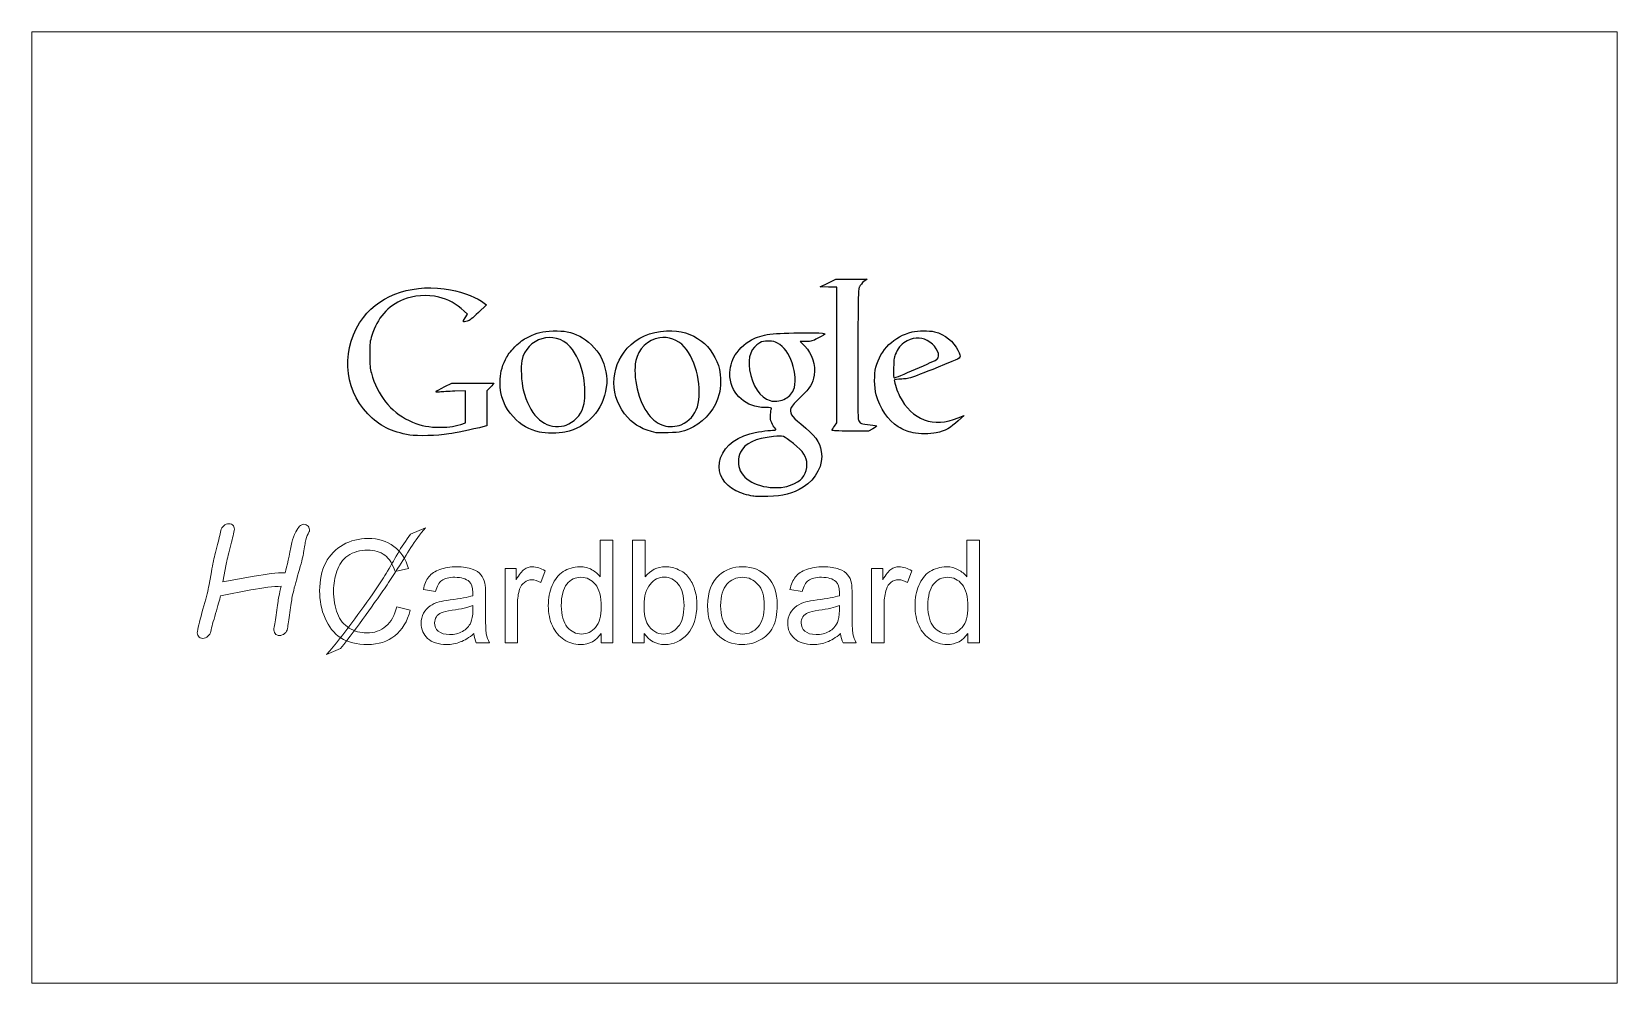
# Model space of a CAD drawing. Header units: millimetres. Extents: x 0 to 100, y 0 to 60.
import ezdxf

# ---------------------------------------------------------------- set-up
doc = ezdxf.new("R2010")
doc.units = ezdxf.units.MM
doc.layers.add('Engrave1', color=7, linetype='CONTINUOUS')
for name, color, linetype, lineweight in [('Engrave2', 7, 'CONTINUOUS', 0), ('Engrave3', 7, 'CONTINUOUS', 0), ('Guide', 2, 'CONTINUOUS', 0)]:
    doc.layers.add(name, color=color, linetype=linetype, lineweight=lineweight)

msp = doc.modelspace()

# ---------------------------------------------------------------- linework, layer by layer
at = {"layer": 'Engrave1', "color": 7}
for points in [[(50.63, 35.13), (50.78, 35.33), (50.78, 39.62), (50.78, 43.9), (50.25, 43.9), (49.72, 43.91), (50.22, 44.15), (50.72, 44.39), (51.7, 44.39), (52.69, 44.4), (52.49, 44.25)], [(27.33, 41.95), (27.48, 42.2), (27.27, 42.39)], [(28.54, 42.89), (28.68, 42.78), (28.17, 42.29)], [(48.84, 40.47), (48.47, 40.47), (48.75, 40.18)], [(55.74, 38.72), (55.74, 38.72)], [(26.05, 37.62), (26.49, 37.85), (27.82, 37.85)], [(27.06, 35.24), (27.35, 35.33), (27.35, 36.35), (27.35, 37.36), (26.68, 37.33)], [(28.93, 37.59), (28.7, 37.36), (28.7, 36.25), (28.7, 35.14), (28.6, 35.12)], [(47.44, 36.82), (47.44, 36.82)], [(33.87, 35.27), (33.87, 35.27)], [(40.96, 35.22), (40.96, 35.22)], [(58.42, 35.65), (58.8, 35.81), (58.42, 35.46)], [(23.85, 34.57), (23.85, 34.57)], [(32.02, 34.75), (32.02, 34.75)], [(39.38, 34.71), (39.38, 34.71)], [(50.47, 34.87), (50.47, 34.87)], [(53.04, 34.97), (52.78, 34.82), (51.62, 34.82)], [(55.59, 34.71), (55.59, 34.71)], [(47.49, 31.3), (47.49, 31.3)], [(45.48, 30.72), (45.48, 30.72)]]:
    msp.add_lwpolyline(points, dxfattribs=at)
for points in [[(20.92, 41.99), (22.06, 43.48), (24.19, 44.15), (26.42, 43.72)], [(52.49, 44.25), (52.38, 44.17), (52.26, 44.02), (52.21, 43.92)], [(23.45, 43.12), (22.44, 42.69), (21.79, 41.95), (21.45, 40.84)], [(25.67, 43.27), (24.98, 43.43), (24.03, 43.37), (23.45, 43.12)], [(27.27, 42.39), (26.8, 42.82), (26.24, 43.13), (25.67, 43.27)], [(26.42, 43.72), (27.25, 43.56), (28.15, 43.21), (28.54, 42.89)], [(52.21, 43.92), (52.12, 43.75), (52.12, 43.64), (52.1, 39.72)], [(28.17, 42.29), (27.79, 41.93), (27.6, 41.78), (27.47, 41.74)], [(21.2, 35.9), (19.63, 37.53), (19.51, 40.14), (20.92, 41.99)], [(27.47, 41.74), (27.18, 41.65), (27.16, 41.68), (27.33, 41.95)], [(33.96, 40.14), (32.97, 41.22), (31.21, 40.7), (30.91, 39.25)], [(31.32, 40.75), (31.9, 41.04), (32.18, 41.11), (32.88, 41.13)], [(32.88, 41.13), (33.58, 41.16), (34.01, 41.07), (34.57, 40.8)], [(37.56, 40.04), (38.19, 40.73), (39, 41.09), (40.04, 41.13)], [(40.04, 41.13), (40.94, 41.17), (41.6, 40.98), (42.24, 40.49)], [(45.39, 40.57), (46.09, 40.93), (46.69, 41.01), (48.77, 41.01)], [(48.77, 41.01), (50.3, 41.01), (50.24, 41.03), (49.58, 40.67)], [(53.24, 38.84), (53.53, 39.96), (54.39, 40.79), (55.53, 41.07)], [(55.53, 41.07), (55.9, 41.16), (56.6, 41.17), (56.94, 41.08)], [(56.94, 41.08), (57.59, 40.91), (58.16, 40.46), (58.41, 39.92)], [(21.45, 40.84), (21.33, 40.47), (21.32, 40.39), (21.32, 39.63)], [(29.89, 39.34), (30.04, 39.65), (30.16, 39.8), (30.48, 40.13)], [(30.48, 40.13), (30.83, 40.47), (30.96, 40.57), (31.32, 40.75)], [(34.82, 38.18), (34.68, 38.96), (34.35, 39.71), (33.96, 40.14)], [(34.57, 40.8), (35, 40.59), (35.65, 39.96), (35.87, 39.54)], [(37.59, 35.67), (36.44, 36.9), (36.43, 38.8), (37.56, 40.04)], [(39.61, 40.7), (38.84, 40.56), (38.26, 40), (38.1, 39.26)], [(41.15, 40.14), (40.76, 40.57), (40.14, 40.8), (39.61, 40.7)], [(41.98, 36.34), (42.32, 37.45), (41.92, 39.28), (41.15, 40.14)], [(42.24, 40.49), (42.75, 40.11), (43.22, 39.37), (43.38, 38.71)], [(44.29, 39.47), (44.48, 39.86), (44.97, 40.35), (45.39, 40.57)], [(45.93, 40.39), (45.38, 40.1), (45.14, 39.48), (45.27, 38.67)], [(46.47, 40.49), (46.19, 40.49), (46.07, 40.47), (45.93, 40.39)], [(47.04, 40.37), (46.86, 40.47), (46.78, 40.49), (46.47, 40.49)], [(47.96, 39.13), (47.76, 39.69), (47.44, 40.13), (47.04, 40.37)], [(48.75, 40.18), (49.23, 39.67), (49.45, 39), (49.34, 38.34)], [(49.58, 40.67), (49.23, 40.48), (49.19, 40.47), (48.84, 40.47)], [(55.22, 40.51), (54.89, 40.35), (54.7, 40.15), (54.51, 39.75)], [(56.65, 40.43), (56.2, 40.74), (55.74, 40.77), (55.22, 40.51)], [(57.11, 39.35), (57.34, 39.55), (57.09, 40.14), (56.65, 40.43)], [(21.32, 39.63), (21.33, 38.95), (21.34, 38.76), (21.42, 38.47)], [(29.54, 37.87), (29.54, 38.47), (29.62, 38.8), (29.89, 39.34)], [(30.91, 39.25), (30.83, 38.87), (30.88, 37.91), (31, 37.42)], [(35.87, 39.54), (36.19, 38.92), (36.33, 38.21), (36.24, 37.58)], [(38.1, 39.26), (37.89, 38.27), (38.28, 36.63), (38.9, 35.87)], [(44.03, 38.24), (43.99, 38.58), (44.1, 39.09), (44.29, 39.47)], [(48.05, 37.41), (48.22, 37.81), (48.18, 38.47), (47.96, 39.13)], [(52.1, 39.72), (52.09, 36.86), (52.1, 35.65), (52.14, 35.53)], [(54.51, 39.75), (54.38, 39.47), (54.37, 39.42), (54.36, 38.81)], [(58.03, 39.2), (55.46, 38.15), (55.4, 38.13), (54.88, 38.1)], [(55.74, 38.72), (56.44, 39.02), (57.06, 39.31), (57.11, 39.35)], [(58.41, 39.92), (58.64, 39.43), (58.65, 39.45), (58.03, 39.2)], [(21.42, 38.47), (21.8, 37.09), (22.63, 36.05), (23.8, 35.48)], [(34.84, 36.56), (34.92, 36.93), (34.91, 37.7), (34.82, 38.18)], [(43.38, 38.71), (43.47, 38.35), (43.46, 37.53), (43.36, 37.17)], [(46.26, 36.3), (45.04, 36.32), (44.16, 37.08), (44.03, 38.24)], [(45.27, 38.67), (45.42, 37.69), (45.95, 36.91), (46.58, 36.74)], [(49.34, 38.34), (49.25, 37.79), (49.12, 37.57), (48.5, 36.97)], [(53.26, 37.1), (53.14, 37.58), (53.13, 38.42), (53.24, 38.84)], [(54.36, 38.81), (54.35, 38.29), (54.35, 38.17), (54.4, 38.17)], [(54.4, 38.17), (54.44, 38.17), (55.04, 38.42), (55.74, 38.72)], [(54.88, 38.1), (54.59, 38.08), (54.4, 38.05), (54.4, 38.02)], [(54.4, 38.02), (54.4, 37.89), (54.6, 37.3), (54.74, 37.02)], [(25.72, 37.28), (25.37, 37.25), (25.38, 37.26), (26.05, 37.62)], [(26.68, 37.33), (26.32, 37.32), (25.88, 37.29), (25.72, 37.28)], [(27.82, 37.85), (28.55, 37.85), (29.15, 37.84), (29.15, 37.83)], [(29.15, 37.83), (29.15, 37.82), (29.05, 37.71), (28.93, 37.59)], [(30.38, 35.71), (29.82, 36.31), (29.54, 37.02), (29.54, 37.87)], [(31, 37.42), (31.39, 35.88), (32.19, 35.06), (33.23, 35.11)], [(36.24, 37.58), (36.05, 36.14), (35.05, 35.05), (33.63, 34.75)], [(43.36, 37.17), (43.12, 36.25), (42.53, 35.5), (41.73, 35.09)], [(47.44, 36.82), (47.7, 36.92), (47.95, 37.18), (48.05, 37.41)], [(54.65, 35.09), (54.01, 35.5), (53.48, 36.26), (53.26, 37.1)], [(54.74, 37.02), (55.5, 35.52), (56.89, 35), (58.42, 35.65)], [(33.87, 35.27), (34.38, 35.52), (34.72, 35.97), (34.84, 36.56)], [(40.96, 35.22), (41.48, 35.45), (41.82, 35.83), (41.98, 36.34)], [(46.65, 36.23), (46.67, 36.29), (46.62, 36.3), (46.26, 36.3)], [(46.58, 36.74), (46.83, 36.66), (47.16, 36.69), (47.44, 36.82)], [(46.59, 35.86), (46.61, 36.02), (46.63, 36.19), (46.65, 36.23)], [(47.9, 36.3), (47.77, 35.96), (47.88, 35.78), (48.51, 35.27)], [(48.5, 36.97), (48.19, 36.67), (47.92, 36.37), (47.9, 36.3)], [(23.85, 34.57), (22.68, 34.76), (21.93, 35.14), (21.2, 35.9)], [(23.8, 35.48), (24.39, 35.19), (24.81, 35.09), (25.55, 35.06)], [(25.55, 35.06), (26.21, 35.04), (26.58, 35.08), (27.06, 35.24)], [(28.6, 35.12), (27.6, 34.88), (26.76, 34.71), (26.31, 34.64)], [(32.02, 34.75), (31.38, 34.89), (30.85, 35.2), (30.38, 35.71)], [(33.23, 35.11), (33.51, 35.13), (33.65, 35.16), (33.87, 35.27)], [(39.38, 34.71), (38.54, 34.91), (38.06, 35.17), (37.59, 35.67)], [(38.9, 35.87), (39.21, 35.48), (39.49, 35.28), (39.87, 35.16)], [(39.87, 35.16), (40.14, 35.07), (40.68, 35.1), (40.96, 35.22)], [(41.73, 35.09), (41.14, 34.78), (40.92, 34.73), (40.15, 34.71)], [(46.67, 35.33), (46.59, 35.52), (46.58, 35.62), (46.59, 35.86)], [(46.86, 35.02), (46.81, 35.07), (46.73, 35.2), (46.67, 35.33)], [(46.73, 34.87), (46.96, 34.87), (46.99, 34.9), (46.86, 35.02)], [(48.51, 35.27), (49.41, 34.54), (49.7, 34.16), (49.8, 33.53)], [(50.47, 34.87), (50.47, 34.9), (50.54, 35.01), (50.63, 35.13)], [(52.14, 35.53), (52.2, 35.31), (52.34, 35.25), (52.89, 35.21)], [(52.89, 35.21), (53.12, 35.19), (53.31, 35.16), (53.31, 35.14)], [(53.31, 35.14), (53.31, 35.13), (53.19, 35.05), (53.04, 34.97)], [(55.59, 34.71), (55.21, 34.79), (54.99, 34.88), (54.65, 35.09)], [(58.42, 35.46), (57.99, 35.04), (57.58, 34.82), (57.05, 34.71)], [(26.31, 34.64), (25.58, 34.52), (24.33, 34.49), (23.85, 34.57)], [(33.63, 34.75), (33.26, 34.67), (32.39, 34.67), (32.02, 34.75)], [(40.15, 34.71), (39.78, 34.7), (39.43, 34.7), (39.38, 34.71)], [(43.37, 32.83), (43.51, 33.68), (44.22, 34.35), (45.29, 34.64)], [(46.79, 34.47), (45.63, 34.36), (44.98, 34.05), (44.7, 33.48)], [(45.29, 34.64), (45.68, 34.75), (46.43, 34.87), (46.73, 34.87)], [(48.04, 34.03), (47.38, 34.55), (47.42, 34.53), (46.79, 34.47)], [(48.89, 32.72), (48.88, 33.2), (48.67, 33.53), (48.04, 34.03)], [(51.62, 34.82), (50.84, 34.82), (50.47, 34.84), (50.47, 34.87)], [(57.05, 34.71), (56.64, 34.63), (55.97, 34.63), (55.59, 34.71)], [(44.7, 33.48), (44.53, 33.13), (44.52, 32.65), (44.69, 32.32)], [(49.8, 33.53), (49.94, 32.69), (49.48, 31.8), (48.65, 31.28)], [(44.41, 31.06), (43.66, 31.43), (43.25, 32.13), (43.37, 32.83)], [(44.69, 32.32), (45.06, 31.54), (46.25, 31.11), (47.49, 31.3)], [(48.11, 31.51), (48.64, 31.77), (48.89, 32.15), (48.89, 32.72)], [(45.48, 30.72), (45.16, 30.76), (44.7, 30.91), (44.41, 31.06)], [(48.65, 31.28), (47.99, 30.87), (47.39, 30.72), (46.43, 30.69)], [(47.49, 31.3), (47.65, 31.33), (47.93, 31.42), (48.11, 31.51)], [(46.43, 30.69), (46.05, 30.68), (45.63, 30.69), (45.48, 30.72)]]:
    msp.add_open_spline(points, degree=3, dxfattribs=at)
at = {"layer": 'Engrave2', "color": 7}
for points in [[(23.89, 28.31), (24.83, 28.71), (24.83, 28.71)], [(35.86, 25.62), (35.86, 27.94), (36.65, 27.94), (36.65, 21.47), (35.91, 21.47)], [(38.63, 21.47), (37.89, 21.47), (37.89, 27.94), (38.69, 27.94), (38.69, 25.63)], [(58.98, 25.62), (58.98, 27.94), (59.77, 27.94), (59.77, 21.47), (59.03, 21.47)], [(23.76, 26.16), (22.92, 25.96)], [(29.85, 21.47), (29.85, 26.15), (30.56, 26.15), (30.56, 25.44)], [(32.39, 26), (32.12, 25.27)], [(52.97, 21.47), (52.97, 26.15), (53.68, 26.15), (53.68, 25.44)], [(55.51, 26), (55.24, 25.27)], [(25.47, 24.71), (24.7, 24.82)], [(28.62, 24.49), (28.62, 23.43)], [(48.6, 24.71), (47.82, 24.82)], [(51.74, 24.49), (51.74, 23.43)], [(23.02, 23.74), (23.87, 23.52)], [(27.82, 23.53), (27.82, 23.82)], [(30.64, 23.92), (30.64, 21.47), (29.85, 21.47)], [(50.94, 23.53), (50.94, 23.82)], [(53.76, 23.92), (53.76, 21.47), (52.97, 21.47)], [(35.91, 21.47), (35.91, 22.06)], [(38.63, 22.06), (38.63, 21.47)], [(59.03, 21.47), (59.03, 22.06)], [(19.47, 21.11), (18.59, 20.73), (18.59, 20.73)], [(28.87, 21.47), (28.04, 21.47)], [(52, 21.47), (51.17, 21.47)]]:
    msp.add_lwpolyline(points, dxfattribs=at)
for points in [[(19.64, 27.65), (20.11, 27.91), (20.64, 28.05), (21.21, 28.05)], [(21.21, 28.05), (21.85, 28.05), (22.4, 27.88), (22.84, 27.55)], [(22.35, 25.83), (22.86, 26.66), (23.28, 27.54), (23.89, 28.31)], [(24.83, 28.71), (24.15, 27.94), (23.65, 27.03), (23.1, 26.17)], [(18.54, 26.51), (18.8, 27.01), (19.16, 27.39), (19.64, 27.65)], [(21.19, 27.31), (20.69, 27.31), (20.28, 27.19), (19.94, 26.96)], [(22.27, 26.99), (21.98, 27.21), (21.62, 27.31), (21.19, 27.31)], [(22.84, 27.55), (23.28, 27.22), (23.59, 26.76), (23.76, 26.16)], [(18.16, 24.75), (18.16, 25.42), (18.28, 26.01), (18.54, 26.51)], [(19.94, 26.96), (19.61, 26.72), (19.38, 26.4), (19.24, 25.99)], [(22.92, 25.96), (22.77, 26.43), (22.55, 26.78), (22.27, 26.99)], [(23.1, 26.17), (22.87, 25.82), (22.64, 25.48), (22.42, 25.13)], [(25.04, 25.62), (25.21, 25.83), (25.44, 25.98), (25.74, 26.09)], [(25.74, 26.09), (26.05, 26.2), (26.4, 26.26), (26.81, 26.26)], [(26.81, 26.26), (27.21, 26.26), (27.53, 26.21), (27.78, 26.12)], [(27.78, 26.12), (28.03, 26.02), (28.22, 25.91), (28.33, 25.76)], [(30.56, 25.44), (30.74, 25.78), (30.91, 25.99), (31.06, 26.1)], [(31.06, 26.1), (31.22, 26.21), (31.39, 26.26), (31.57, 26.26)], [(31.57, 26.26), (31.84, 26.26), (32.11, 26.17), (32.39, 26)], [(33.52, 25.96), (33.83, 26.16), (34.18, 26.26), (34.56, 26.26)], [(34.56, 26.26), (34.85, 26.26), (35.1, 26.2), (35.32, 26.08)], [(35.32, 26.08), (35.54, 25.96), (35.72, 25.81), (35.86, 25.62)], [(38.69, 25.63), (39.02, 26.05), (39.45, 26.26), (39.97, 26.26)], [(39.97, 26.26), (40.26, 26.26), (40.53, 26.2), (40.79, 26.08)], [(40.79, 26.08), (41.05, 25.97), (41.26, 25.81), (41.42, 25.59)], [(43.35, 25.74), (43.76, 26.09), (44.25, 26.26), (44.83, 26.26)], [(44.83, 26.26), (45.47, 26.26), (46, 26.05), (46.4, 25.62)], [(48.17, 25.62), (48.33, 25.83), (48.56, 25.98), (48.87, 26.09)], [(48.87, 26.09), (49.18, 26.2), (49.53, 26.26), (49.93, 26.26)], [(49.93, 26.26), (50.33, 26.26), (50.66, 26.21), (50.91, 26.12)], [(50.91, 26.12), (51.16, 26.02), (51.34, 25.91), (51.46, 25.76)], [(53.68, 25.44), (53.87, 25.78), (54.03, 25.99), (54.19, 26.1)], [(54.19, 26.1), (54.34, 26.21), (54.51, 26.26), (54.7, 26.26)], [(54.7, 26.26), (54.97, 26.26), (55.24, 26.17), (55.51, 26)], [(56.64, 25.96), (56.96, 26.16), (57.3, 26.26), (57.69, 26.26)], [(57.69, 26.26), (57.97, 26.26), (58.22, 26.2), (58.44, 26.08)], [(58.44, 26.08), (58.66, 25.96), (58.84, 25.81), (58.98, 25.62)], [(19.24, 25.99), (19.11, 25.6), (19.04, 25.18), (19.04, 24.76)], [(21.69, 24.81), (21.91, 25.15), (22.13, 25.49), (22.35, 25.83)], [(22.42, 25.13), (22.18, 24.79), (21.95, 24.45), (21.71, 24.12)], [(24.7, 24.82), (24.77, 25.15), (24.88, 25.42), (25.04, 25.62)], [(25.86, 25.4), (25.69, 25.27), (25.56, 25.04), (25.47, 24.71)], [(26.69, 25.6), (26.32, 25.6), (26.04, 25.54), (25.86, 25.4)], [(27.6, 25.33), (27.39, 25.51), (27.09, 25.6), (26.69, 25.6)], [(27.82, 24.65), (27.82, 24.97), (27.75, 25.2), (27.6, 25.33)], [(28.33, 25.76), (28.45, 25.62), (28.53, 25.44), (28.58, 25.22)], [(28.58, 25.22), (28.61, 25.09), (28.62, 24.84), (28.62, 24.49)], [(31.07, 25.28), (30.93, 25.18), (30.83, 25.03), (30.77, 24.85)], [(31.53, 25.44), (31.36, 25.44), (31.21, 25.39), (31.07, 25.28)], [(32.12, 25.27), (31.92, 25.38), (31.73, 25.44), (31.53, 25.44)], [(32.58, 23.81), (32.58, 24.28), (32.66, 24.7), (32.82, 25.08)], [(32.82, 25.08), (32.97, 25.46), (33.21, 25.75), (33.52, 25.96)], [(33.75, 25.17), (33.52, 24.88), (33.4, 24.43), (33.4, 23.81)], [(34.64, 25.6), (34.29, 25.6), (33.99, 25.46), (33.75, 25.17)], [(35.55, 25.15), (35.31, 25.45), (35, 25.6), (34.64, 25.6)], [(35.92, 23.74), (35.92, 24.38), (35.8, 24.85), (35.55, 25.15)], [(39, 25.15), (38.75, 24.85), (38.62, 24.42), (38.62, 23.85)], [(39.9, 25.61), (39.55, 25.61), (39.25, 25.46), (39, 25.15)], [(40.78, 25.17), (40.54, 25.46), (40.24, 25.61), (39.9, 25.61)], [(41.14, 23.82), (41.14, 24.43), (41.02, 24.88), (40.78, 25.17)], [(41.42, 25.59), (41.59, 25.38), (41.72, 25.13), (41.81, 24.84)], [(42.63, 23.81), (42.63, 24.68), (42.87, 25.32), (43.35, 25.74)], [(43.84, 25.16), (43.58, 24.86), (43.45, 24.41), (43.45, 23.81)], [(44.83, 25.6), (44.43, 25.6), (44.1, 25.45), (43.84, 25.16)], [(45.8, 25.15), (45.54, 25.45), (45.22, 25.6), (44.83, 25.6)], [(46.2, 23.84), (46.2, 24.42), (46.07, 24.86), (45.8, 25.15)], [(46.4, 25.62), (46.81, 25.2), (47.02, 24.62), (47.02, 23.88)], [(47.82, 24.82), (47.89, 25.15), (48.01, 25.42), (48.17, 25.62)], [(48.99, 25.4), (48.81, 25.27), (48.68, 25.04), (48.6, 24.71)], [(49.82, 25.6), (49.44, 25.6), (49.17, 25.54), (48.99, 25.4)], [(50.72, 25.33), (50.52, 25.51), (50.22, 25.6), (49.82, 25.6)], [(50.95, 24.65), (50.95, 24.97), (50.87, 25.2), (50.72, 25.33)], [(51.46, 25.76), (51.58, 25.62), (51.66, 25.44), (51.7, 25.22)], [(51.7, 25.22), (51.73, 25.09), (51.74, 24.84), (51.74, 24.49)], [(54.19, 25.28), (54.05, 25.18), (53.96, 25.03), (53.9, 24.85)], [(54.66, 25.44), (54.49, 25.44), (54.33, 25.39), (54.19, 25.28)], [(55.24, 25.27), (55.05, 25.38), (54.85, 25.44), (54.66, 25.44)], [(55.71, 23.81), (55.71, 24.28), (55.79, 24.7), (55.94, 25.08)], [(55.94, 25.08), (56.1, 25.46), (56.33, 25.75), (56.64, 25.96)], [(56.88, 25.17), (56.64, 24.88), (56.52, 24.43), (56.52, 23.81)], [(57.76, 25.6), (57.41, 25.6), (57.12, 25.46), (56.88, 25.17)], [(58.68, 25.15), (58.43, 25.45), (58.13, 25.6), (57.76, 25.6)], [(59.05, 23.74), (59.05, 24.38), (58.92, 24.85), (58.68, 25.15)], [(18.5, 23.02), (18.27, 23.56), (18.16, 24.13), (18.16, 24.75)], [(18.59, 20.73), (19.73, 22.01), (20.7, 23.42), (21.69, 24.81)], [(19.04, 24.76), (19.04, 24.21), (19.12, 23.73), (19.28, 23.31)], [(21.71, 24.12), (21.49, 23.81), (21.27, 23.51), (21.05, 23.2)], [(25.12, 23.79), (25.29, 23.9), (25.48, 23.99), (25.7, 24.05)], [(25.7, 24.05), (25.85, 24.09), (26.09, 24.13), (26.4, 24.17)], [(26.4, 24.17), (27.04, 24.25), (27.51, 24.34), (27.82, 24.44)], [(27.82, 24.44), (27.82, 24.55), (27.82, 24.62), (27.82, 24.65)], [(30.77, 24.85), (30.68, 24.57), (30.64, 24.26), (30.64, 23.92)], [(41.81, 24.84), (41.91, 24.54), (41.95, 24.22), (41.95, 23.88)], [(48.25, 23.79), (48.42, 23.9), (48.61, 23.99), (48.82, 24.05)], [(48.82, 24.05), (48.98, 24.09), (49.21, 24.13), (49.53, 24.17)], [(49.53, 24.17), (50.17, 24.25), (50.64, 24.34), (50.94, 24.44)], [(50.94, 24.44), (50.94, 24.55), (50.95, 24.62), (50.95, 24.65)], [(53.9, 24.85), (53.81, 24.57), (53.76, 24.26), (53.76, 23.92)], [(19.49, 21.78), (19.06, 22.07), (18.72, 22.48), (18.5, 23.02)], [(19.28, 23.31), (19.44, 22.91), (19.69, 22.6), (20.03, 22.4)], [(21.05, 23.2), (20.54, 22.49), (20.03, 21.78), (19.47, 21.11)], [(22.34, 22.51), (22.67, 22.78), (22.9, 23.19), (23.02, 23.74)], [(23.87, 23.52), (23.69, 22.82), (23.37, 22.28), (22.9, 21.91)], [(24.56, 22.71), (24.56, 22.93), (24.61, 23.14), (24.71, 23.33)], [(24.71, 23.33), (24.82, 23.52), (24.96, 23.68), (25.12, 23.79)], [(25.52, 23.1), (25.44, 22.99), (25.41, 22.87), (25.41, 22.73)], [(25.83, 23.36), (25.69, 23.3), (25.59, 23.22), (25.52, 23.1)], [(26.52, 23.52), (26.19, 23.47), (25.96, 23.42), (25.83, 23.36)], [(27.82, 23.82), (27.53, 23.7), (27.1, 23.6), (26.52, 23.52)], [(27.69, 22.74), (27.77, 22.92), (27.82, 23.18), (27.82, 23.53)], [(28.62, 23.43), (28.62, 22.7), (28.64, 22.23), (28.67, 22.03)], [(32.84, 22.53), (32.67, 22.9), (32.58, 23.33), (32.58, 23.81)], [(33.4, 23.81), (33.4, 23.21), (33.53, 22.76), (33.78, 22.46)], [(35.56, 22.44), (35.8, 22.73), (35.92, 23.16), (35.92, 23.74)], [(38.62, 23.85), (38.62, 23.29), (38.7, 22.88), (38.85, 22.63)], [(40.76, 22.47), (41.02, 22.77), (41.14, 23.22), (41.14, 23.82)], [(41.95, 23.88), (41.95, 23.08), (41.76, 22.46), (41.36, 22.02)], [(43.23, 22), (42.83, 22.42), (42.63, 23.02), (42.63, 23.81)], [(43.45, 23.81), (43.45, 23.21), (43.58, 22.76), (43.84, 22.46)], [(45.81, 22.47), (46.07, 22.77), (46.2, 23.22), (46.2, 23.84)], [(47.02, 23.88), (47.02, 23.28), (46.93, 22.8), (46.74, 22.45)], [(47.68, 22.71), (47.68, 22.93), (47.73, 23.14), (47.84, 23.33)], [(47.84, 23.33), (47.94, 23.52), (48.08, 23.68), (48.25, 23.79)], [(48.64, 23.1), (48.57, 22.99), (48.53, 22.87), (48.53, 22.73)], [(48.95, 23.36), (48.82, 23.3), (48.71, 23.22), (48.64, 23.1)], [(49.65, 23.52), (49.32, 23.47), (49.09, 23.42), (48.95, 23.36)], [(50.94, 23.82), (50.65, 23.7), (50.22, 23.6), (49.65, 23.52)], [(50.81, 22.74), (50.9, 22.92), (50.94, 23.18), (50.94, 23.53)], [(51.74, 23.43), (51.74, 22.7), (51.76, 22.23), (51.79, 22.03)], [(55.96, 22.53), (55.79, 22.9), (55.71, 23.33), (55.71, 23.81)], [(56.52, 23.81), (56.52, 23.21), (56.65, 22.76), (56.9, 22.46)], [(58.68, 22.44), (58.93, 22.73), (59.05, 23.16), (59.05, 23.74)], [(20.03, 22.4), (20.36, 22.19), (20.73, 22.09), (21.12, 22.09)], [(21.12, 22.09), (21.6, 22.09), (22.01, 22.23), (22.34, 22.51)], [(24.97, 21.74), (24.7, 21.99), (24.56, 22.31), (24.56, 22.71)], [(25.41, 22.73), (25.41, 22.52), (25.48, 22.34), (25.64, 22.2)], [(25.64, 22.2), (25.81, 22.06), (26.04, 21.99), (26.35, 21.99)], [(26.35, 21.99), (26.65, 21.99), (26.93, 22.05), (27.16, 22.18)], [(27.88, 22.05), (27.59, 21.8), (27.31, 21.62), (27.03, 21.52)], [(27.16, 22.18), (27.4, 22.32), (27.58, 22.5), (27.69, 22.74)], [(28.04, 21.47), (27.96, 21.64), (27.91, 21.83), (27.88, 22.05)], [(28.67, 22.03), (28.7, 21.84), (28.77, 21.65), (28.87, 21.47)], [(33.57, 21.67), (33.26, 21.88), (33.01, 22.17), (32.84, 22.53)], [(33.78, 22.46), (34.03, 22.17), (34.33, 22.02), (34.67, 22.02)], [(35.91, 22.06), (35.61, 21.6), (35.18, 21.36), (34.6, 21.36)], [(34.67, 22.02), (35.02, 22.02), (35.32, 22.16), (35.56, 22.44)], [(39.93, 21.36), (39.38, 21.36), (38.94, 21.6), (38.63, 22.06)], [(38.85, 22.63), (39.1, 22.22), (39.44, 22.02), (39.86, 22.02)], [(39.86, 22.02), (40.21, 22.02), (40.51, 22.17), (40.76, 22.47)], [(41.36, 22.02), (40.96, 21.58), (40.49, 21.36), (39.93, 21.36)], [(43.84, 22.46), (44.1, 22.17), (44.43, 22.02), (44.83, 22.02)], [(44.83, 22.02), (45.22, 22.02), (45.55, 22.17), (45.81, 22.47)], [(46.74, 22.45), (46.56, 22.11), (46.3, 21.84), (45.95, 21.65)], [(48.1, 21.74), (47.82, 21.99), (47.68, 22.31), (47.68, 22.71)], [(48.53, 22.73), (48.53, 22.52), (48.61, 22.34), (48.77, 22.2)], [(48.77, 22.2), (48.93, 22.06), (49.16, 21.99), (49.47, 21.99)], [(49.47, 21.99), (49.78, 21.99), (50.05, 22.05), (50.29, 22.18)], [(51.01, 22.05), (50.71, 21.8), (50.43, 21.62), (50.16, 21.52)], [(50.29, 22.18), (50.53, 22.32), (50.7, 22.5), (50.81, 22.74)], [(51.17, 21.47), (51.08, 21.64), (51.03, 21.83), (51.01, 22.05)], [(51.79, 22.03), (51.83, 21.84), (51.9, 21.65), (52, 21.47)], [(56.69, 21.67), (56.38, 21.88), (56.14, 22.17), (55.96, 22.53)], [(56.9, 22.46), (57.16, 22.17), (57.46, 22.02), (57.8, 22.02)], [(59.03, 22.06), (58.74, 21.6), (58.3, 21.36), (57.72, 21.36)], [(57.8, 22.02), (58.15, 22.02), (58.44, 22.16), (58.68, 22.44)], [(21.19, 21.36), (20.5, 21.36), (19.93, 21.5), (19.49, 21.78)], [(22.9, 21.91), (22.44, 21.54), (21.87, 21.36), (21.19, 21.36)], [(26.16, 21.36), (25.64, 21.36), (25.25, 21.49), (24.97, 21.74)], [(27.03, 21.52), (26.76, 21.42), (26.47, 21.36), (26.16, 21.36)], [(34.6, 21.36), (34.23, 21.36), (33.88, 21.47), (33.57, 21.67)], [(44.83, 21.36), (44.17, 21.36), (43.64, 21.57), (43.23, 22)], [(45.95, 21.65), (45.61, 21.46), (45.23, 21.36), (44.83, 21.36)], [(49.28, 21.36), (48.77, 21.36), (48.37, 21.49), (48.1, 21.74)], [(50.16, 21.52), (49.89, 21.42), (49.6, 21.36), (49.28, 21.36)], [(57.72, 21.36), (57.35, 21.36), (57.01, 21.47), (56.69, 21.67)]]:
    msp.add_open_spline(points, degree=3, dxfattribs=at)
at = {"layer": 'Engrave3', "color": 7}
for points in [[(12.26, 26.43), (12.06, 25.31), (14.03, 25.67)], [(13.83, 24.8), (11.91, 24.44)]]:
    msp.add_lwpolyline(points, dxfattribs=at)
for points in [[(11.67, 27.49), (11.8, 27.96), (11.88, 28.31), (11.93, 28.54)], [(11.93, 28.54), (11.95, 28.66), (12.02, 28.77), (12.11, 28.85)], [(12.11, 28.85), (12.21, 28.93), (12.32, 28.97), (12.44, 28.97)], [(12.44, 28.97), (12.56, 28.97), (12.65, 28.93), (12.72, 28.85)], [(12.77, 28.54), (12.73, 28.3), (12.64, 27.95), (12.51, 27.48)], [(12.72, 28.85), (12.78, 28.77), (12.8, 28.66), (12.77, 28.54)], [(16.41, 27.79), (16.45, 28.01), (16.53, 28.24), (16.66, 28.47)], [(16.66, 28.47), (16.81, 28.78), (16.98, 28.94), (17.16, 28.94)], [(17.16, 28.94), (17.27, 28.94), (17.36, 28.9), (17.43, 28.82)], [(17.43, 28.33), (17.36, 28.21), (17.3, 28.03), (17.25, 27.79)], [(17.43, 28.82), (17.5, 28.74), (17.53, 28.64), (17.51, 28.51)], [(17.51, 28.51), (17.5, 28.47), (17.47, 28.41), (17.43, 28.33)], [(11.42, 26.44), (11.47, 26.68), (11.55, 27.03), (11.67, 27.49)], [(12.51, 27.48), (12.39, 27.01), (12.31, 26.66), (12.26, 26.43)], [(15.98, 25.89), (16.1, 26.31), (16.24, 26.94), (16.41, 27.79)], [(17.12, 27), (17.06, 26.71), (16.94, 26.27), (16.77, 25.69)], [(17.18, 27.4), (17.16, 27.22), (17.14, 27.09), (17.12, 27)], [(17.25, 27.79), (17.24, 27.7), (17.21, 27.57), (17.18, 27.4)], [(11.29, 25.71), (11.35, 26.03), (11.39, 26.28), (11.42, 26.44)], [(11.16, 24.98), (11.2, 25.14), (11.24, 25.38), (11.29, 25.71)], [(15.74, 25.03), (15.24, 25.02), (14.6, 24.95), (13.83, 24.8)], [(14.03, 25.67), (14.81, 25.81), (15.46, 25.88), (15.98, 25.89)], [(15.59, 24.38), (15.63, 24.59), (15.68, 24.81), (15.74, 25.03)], [(16.77, 25.69), (16.61, 25.11), (16.49, 24.67), (16.43, 24.38)], [(10.8, 23.58), (10.98, 24.2), (11.1, 24.66), (11.16, 24.98)], [(11.91, 24.44), (11.85, 24.18), (11.75, 23.8), (11.6, 23.31)], [(15.43, 23.37), (15.49, 23.82), (15.54, 24.15), (15.59, 24.38)], [(16.43, 24.38), (16.39, 24.15), (16.34, 23.82), (16.28, 23.37)], [(10.45, 22.19), (10.51, 22.5), (10.63, 22.96), (10.8, 23.58)], [(11.6, 23.31), (11.45, 22.83), (11.35, 22.45), (11.3, 22.19)], [(15.28, 22.36), (15.33, 22.59), (15.38, 22.92), (15.43, 23.37)], [(16.28, 23.37), (16.22, 22.92), (16.17, 22.59), (16.13, 22.36)], [(10.51, 21.88), (10.45, 21.96), (10.43, 22.06), (10.45, 22.19)], [(11.3, 22.19), (11.27, 22.06), (11.21, 21.96), (11.11, 21.88)], [(15.35, 22.06), (15.28, 22.14), (15.26, 22.24), (15.28, 22.36)], [(15.62, 21.93), (15.51, 21.93), (15.41, 21.97), (15.35, 22.06)], [(15.95, 22.06), (15.85, 21.97), (15.74, 21.93), (15.62, 21.93)], [(16.13, 22.36), (16.11, 22.24), (16.05, 22.14), (15.95, 22.06)], [(10.79, 21.75), (10.67, 21.75), (10.57, 21.8), (10.51, 21.88)], [(11.11, 21.88), (11.02, 21.8), (10.91, 21.75), (10.79, 21.75)]]:
    msp.add_open_spline(points, degree=3, dxfattribs=at)
at = {"layer": 'Guide'}
for p, q in [((0, 0), (0, 60)), ((0, 60), (100, 60)), ((100, 0), (100, 60)), ((0, 0), (100, 0))]:
    msp.add_line(p, q, dxfattribs=at)

doc.saveas('drawing.dxf')
